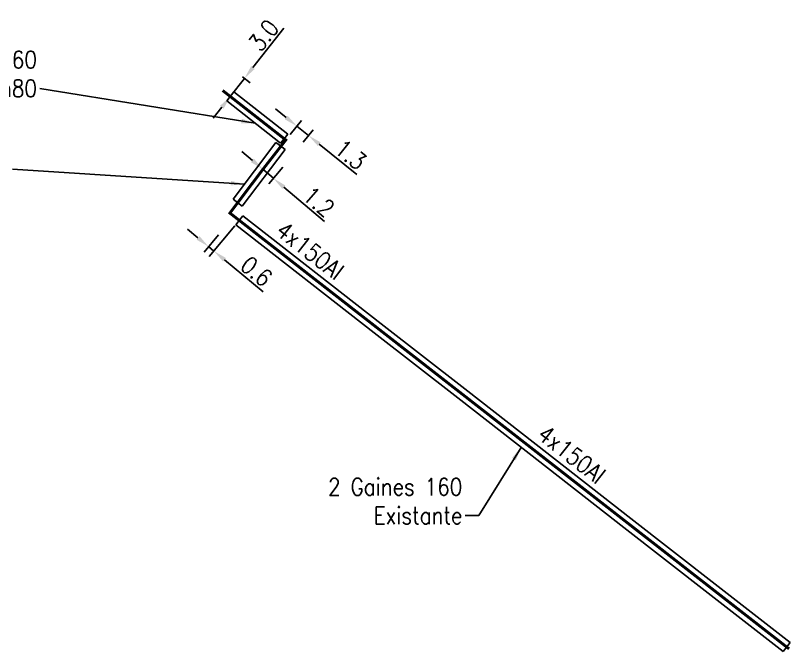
# Model space of a CAD drawing. Header units: millimetres. Extents: x 80000 to 81010, y 144000 to 145002.
# Drawn here: x 80465.4 to 80532.9, y 144286.9 to 144342.3 of the extents above; entities that cross this region are included whole.
import ezdxf
from ezdxf.enums import TextEntityAlignment as Align

# ---------------------------------------------------------------- set-up
doc = ezdxf.new("R2010")
doc.units = ezdxf.units.MM
doc.header["$PDMODE"] = 34
doc.linetypes.add('B_ST_AL', pattern=[2000, 1000, 1000])
doc.layers.get('Defpoints').update_dxf_attribs({"linetype": 'CONTINUOUS'})
doc.layers.add('B_110', color=1, linetype='CONTINUOUS')
doc.layers.add('B_400', color=7, linetype='CONTINUOUS')
doc.styles.get("Standard").update_dxf_attribs({"font": 'romans.shx', "width": 0.85})
doc.dimstyles.get("Standard").update_dxf_attribs({"dimtxt": 1.5, "dimasz": 1.2, "dimexe": 0.625, "dimexo": 0.625, "dimgap": 0.25, "dimtad": 1, "dimdec": 1, "dimzin": 0, "dimdsep": 46, "dimtxsty": 'Standard', "dimcen": -0.5, "dimadec": 0, "dimazin": 0, "dimtfac": 1, "dimtdec": 1, "dimtmove": 0, "dimatfit": 3, "dimfxl": 0, "dimtolj": 1, "dimtzin": 0, "dimarcsym": 0})

# ---------------------------------------------------------------- blocks, each defined once
blk = doc.blocks.new('*D417')
at = {"layer": 'B_110', "color": 0, "linetype": 'Continuous', "lineweight": -2, "transparency": 16777216}
for p, q in [((80486.044, 144329.652), (80485.13, 144330.43)), ((80488.694, 144329.063), (80487.467, 144327.621)), ((80486.958, 144328.875), (80487.872, 144328.097)), ((80488.786, 144327.32), (80492.314, 144324.318))]:
    blk.add_line(p, q, dxfattribs=at)
at = {"layer": 'B_110', "color": 0, "linetype": 'Continuous', "transparency": 16777216}
for points in [[(80486.174, 144329.805), (80485.914, 144329.5), (80486.958, 144328.875)], [(80488.916, 144327.472), (80488.656, 144327.167), (80487.872, 144328.097)]]:
    blk.add_solid(points, dxfattribs=at)
at = {"layer": 'Defpoints', "color": 0, "linetype": 'Continuous', "transparency": 16777216}
for p in [(80489.099, 144329.539), (80486.958, 144328.875), (80487.872, 144328.097)]:
    blk.add_point(p, dxfattribs=at)
at = {"layer": 'B_110', "color": 0, "linetype": 'Continuous', "transparency": 16777216, "insert": (80491.824, 144326.048), "char_height": 1.5, "attachment_point": 5, "rotation": 319.61038}
blk.add_mtext('\\A1;1.2', dxfattribs=at)
blk = doc.blocks.new('*D418')
at = {"layer": 'B_110', "color": 0, "linetype": 'Continuous', "lineweight": -2, "transparency": 16777216}
for p, q in [((80486.092, 144337.739), (80488.788, 144341.18)), ((80484.118, 144335.22), (80485.351, 144336.795)), ((80485.177, 144336.932), (80485.843, 144336.409)), ((80483.943, 144335.357), (80484.61, 144334.835)), ((80483.378, 144334.276), (80482.638, 144333.331))]:
    blk.add_line(p, q, dxfattribs=at)
at = {"layer": 'B_110', "color": 0, "linetype": 'Continuous', "transparency": 16777216}
for points in [[(80485.934, 144337.863), (80486.249, 144337.616), (80485.351, 144336.795)], [(80483.22, 144334.399), (80483.535, 144334.152), (80484.118, 144335.22)]]:
    blk.add_solid(points, dxfattribs=at)
at = {"layer": 'Defpoints', "color": 0, "linetype": 'Continuous', "transparency": 16777216}
for p in [(80484.685, 144337.317), (80485.351, 144336.795), (80483.451, 144335.743)]:
    blk.add_point(p, dxfattribs=at)
at = {"layer": 'B_110', "color": 0, "linetype": 'Continuous', "transparency": 16777216, "insert": (80487.023, 144340.549), "char_height": 1.5, "attachment_point": 5, "rotation": 51.91889}
blk.add_mtext('\\A1;3.0', dxfattribs=at)
blk = doc.blocks.new('*D419')
at = {"layer": 'B_110', "color": 0, "linetype": 'Continuous', "lineweight": -2, "transparency": 16777216}
for p, q in [((80488.987, 144333.386), (80488.052, 144334.139)), ((80489.345, 144331.918), (80490.313, 144333.121)), ((80489.921, 144332.634), (80490.934, 144331.819)), ((80490.458, 144331.227), (80491.326, 144332.305)), ((80491.869, 144331.066), (80495.132, 144328.439))]:
    blk.add_line(p, q, dxfattribs=at)
at = {"layer": 'B_110', "color": 0, "linetype": 'Continuous', "transparency": 16777216}
for points in [[(80489.112, 144333.542), (80488.861, 144333.231), (80489.921, 144332.634)], [(80491.994, 144331.222), (80491.743, 144330.91), (80490.934, 144331.819)]]:
    blk.add_solid(points, dxfattribs=at)
at = {"layer": 'Defpoints', "color": 0, "linetype": 'Continuous', "transparency": 16777216}
for p in [(80490.934, 144331.819), (80488.953, 144331.431), (80490.066, 144330.74)]:
    blk.add_point(p, dxfattribs=at)
at = {"layer": 'B_110', "color": 0, "linetype": 'Continuous', "transparency": 16777216, "insert": (80494.595, 144330.155), "char_height": 1.5, "attachment_point": 5, "rotation": 321.16187}
blk.add_mtext('\\A1;1.3', dxfattribs=at)
blk = doc.blocks.new('*D420')
at = {"layer": 'B_400', "color": 0, "linetype": 'Continuous', "lineweight": -2, "transparency": 16777216}
for p, q in [((80481.307, 144322.905), (80480.382, 144323.67)), ((80484.504, 144323.947), (80482.295, 144321.276)), ((80483.082, 144323.17), (80481.833, 144321.659)), ((80482.231, 144322.14), (80482.694, 144321.758)), ((80483.618, 144320.993), (80486.987, 144318.207))]:
    blk.add_line(p, q, dxfattribs=at)
at = {"layer": 'B_400', "color": 0, "linetype": 'Continuous', "transparency": 16777216}
for points in [[(80481.434, 144323.059), (80481.179, 144322.751), (80482.231, 144322.14)], [(80483.746, 144321.147), (80483.491, 144320.839), (80482.694, 144321.758)]]:
    blk.add_solid(points, dxfattribs=at)
at = {"layer": 'Defpoints', "color": 0, "linetype": 'Continuous', "transparency": 16777216}
for p in [(80484.902, 144324.429), (80483.481, 144323.651), (80482.231, 144322.14)]:
    blk.add_point(p, dxfattribs=at)
at = {"layer": 'B_400', "color": 0, "linetype": 'Continuous', "transparency": 16777216, "insert": (80486.403, 144319.989), "char_height": 1.5, "attachment_point": 5, "rotation": 320.41188}
blk.add_mtext('\\A1;0.6', dxfattribs=at)

msp = doc.modelspace()

# ---------------------------------------------------------------- linework, layer by layer
at = {"layer": 'B_110', "linetype": 'B_ST_AL', "const_width": 0.25, "flags": 128}
msp.add_lwpolyline([(80483.451, 144335.743), (80488.953, 144331.431), (80486.958, 144328.875), (80484.086, 144325.065), (80532.758, 144287.111)], dxfattribs=at)
at = {"layer": 'B_400', "color": 7, "linetype": 'CONTINUOUS'}
for p, q in [((80483.809, 144334.827), (80484.118, 144335.22)), ((80484.426, 144335.614), (80484.118, 144335.22)), ((80484.426, 144335.614), (80489.116, 144331.939)), ((80483.809, 144334.827), (80488.499, 144331.151)), ((80489.116, 144331.939), (80488.807, 144331.545)), ((80488.091, 144331.211), (80484.366, 144326.267)), ((80488.091, 144331.211), (80488.49, 144330.91)), ((80488.499, 144331.151), (80488.807, 144331.545)), ((80488.889, 144330.609), (80485.165, 144325.666)), ((80488.889, 144330.609), (80488.49, 144330.91)), ((80484.366, 144326.267), (80484.766, 144325.967)), ((80485.165, 144325.666), (80484.766, 144325.967)), ((80484.595, 144324.035), (80484.902, 144324.429)), ((80485.21, 144324.823), (80484.902, 144324.429)), ((80485.21, 144324.823), (80497.256, 144315.43)), ((80484.595, 144324.035), (80496.641, 144314.641)), ((80497.256, 144315.43), (80504.54, 144309.749)), ((80496.641, 144314.641), (80503.925, 144308.961)), ((80504.54, 144309.749), (80510.738, 144304.916)), ((80503.925, 144308.961), (80510.123, 144304.127)), ((80510.738, 144304.916), (80518.996, 144298.477)), ((80510.123, 144304.127), (80518.381, 144297.688)), ((80518.996, 144298.477), (80526.339, 144292.75)), ((80518.381, 144297.688), (80525.724, 144291.962)), ((80526.339, 144292.75), (80532.858, 144287.667)), ((80525.724, 144291.962), (80532.243, 144286.878)), ((80532.243, 144286.878), (80532.551, 144287.273)), ((80532.858, 144287.667), (80532.551, 144287.273))]:
    msp.add_line(p, q, dxfattribs=at)

# ---------------------------------------------------------------- texts
at = {"layer": 'B_110', "linetype": 'Continuous', "width": 0.85}
for p in [(80491.073, 144321.802), (80513.84, 144304.047)]:
    msp.add_text('4x150Al', height=1.5, rotation=322.08158, dxfattribs=at).set_placement(p, align=Align.MIDDLE)
at = {"layer": 'B_400', "linetype": 'Continuous', "char_height": 1.5, "attachment_point": 9}
for s, insert in [('2 Gaines 160\\PL:4m80', (80467.291, 144335.176)), ('2 Gaines 160\\PExistante', (80504.318, 144297.973))]:
    msp.add_mtext(s, dxfattribs=dict(at, insert=insert))

# ---------------------------------------------------------------- dimensions: what is measured, and where the dimension line sits
at = {"layer": 'B_110', "linetype": 'Continuous'}
dim = msp.add_linear_dim(base=(80485.351, 144336.795), p1=(80483.451, 144335.743), p2=(80484.685, 144337.317), angle=231.91889, text='3.0', dimstyle='Standard', dxfattribs=at)
dim.commit()
dim.dimension.update_dxf_attribs({"geometry": '*D418', "text_midpoint": (80487.81, 144339.932), "dimtype": 160})
for base, p1, p2, angle, picture, middle in [((80490.934, 144331.819), (80488.953, 144331.431), (80490.066, 144330.74), 141.16187, '*D419', (80493.968, 144329.376)), ((80487.872, 144328.097), (80486.958, 144328.875), (80489.099, 144329.539), 139.61038, '*D417', (80491.176, 144325.287))]:
    dim = msp.add_linear_dim(base=base, p1=p1, p2=p2, angle=angle, dimstyle='Standard', dxfattribs=at)
    dim.commit()
    dim.dimension.update_dxf_attribs({"geometry": picture, "text_midpoint": middle, "dimtype": 160})
at = {"layer": 'B_400', "linetype": 'Continuous'}
dim = msp.add_linear_dim(base=(80482.231, 144322.14), p1=(80484.902, 144324.429), p2=(80483.481, 144323.651), angle=320.41188, dimstyle='Standard', dxfattribs=at)
dim.commit()
dim.dimension.update_dxf_attribs({"geometry": '*D420', "text_midpoint": (80485.765, 144319.218), "dimtype": 160})

# ---------------------------------------------------------------- leaders
at = {"layer": 'B_400', "linetype": 'Continuous', "annotation_type": 0, "has_hookline": 1, "hookline_direction": 1}
for points, text_width in [([(80486.28, 144332.891), (80467.541, 144335.926)], 13.236), ([(80485.365, 144327.592), (80465.153, 144328.883)], 14.571), ([(80509.438, 144304.661), (80505.768, 144298.723), (80504.568, 144298.723)], 13.236)]:
    msp.add_leader(points, dimstyle='Standard', override={"dimgap": 0.25, "dimtad": 0}, dxfattribs=dict(at, text_width=text_width))

doc.saveas('drawing.dxf')
